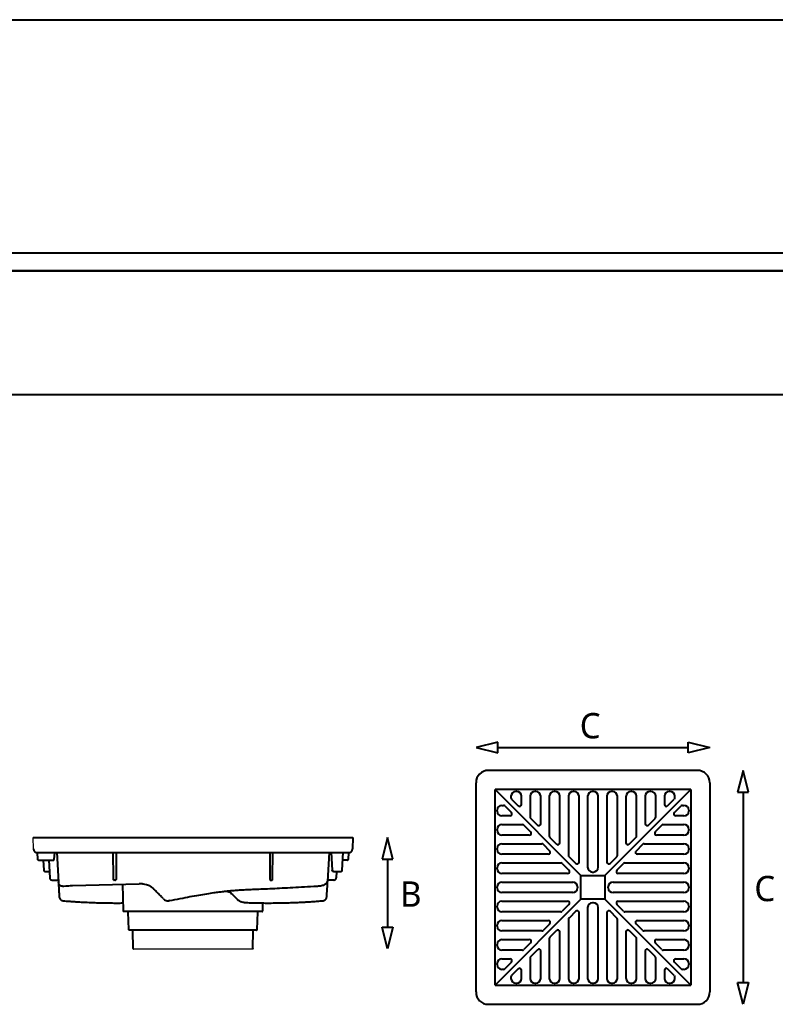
# Model space of a CAD drawing. Header units: millimetres. Extents: x 3083 to 7283, y 1609 to 4579.
# Drawn here: x 5235 to 5833, y 3800 to 4579 of the extents above; entities that cross this region are included whole.
import ezdxf

# ---------------------------------------------------------------- set-up
doc = ezdxf.new("R2010")
doc.units = ezdxf.units.MM
doc.styles.add('微軟正黑體-20', font='Microsoft JhengHei.ttf', dxfattribs={"height": 20})

msp = doc.modelspace()

# ---------------------------------------------------------------- linework, layer by layer
for p, q in [((3083.28, 4578.92), (7283.28, 4578.92)), ((3270.32, 4380.1), (7096.25, 4380.1)), ((7096.25, 4380.1), (3270.32, 4380.1)), ((5920.54, 4282.13, -163.19), (4128, 4282.13, -163.19)), ((5613.64, 4007.41, -163.19), (5596.48, 4003.16, -163.19)), ((5613.64, 3998.91, -163.19), (5613.64, 4007.41, -163.19)), ((5764.36, 4007.41, -163.19), (5781.53, 4003.16, -163.19)), ((5764.36, 3998.91, -163.19), (5764.36, 4007.41, -163.19)), ((5596.48, 4003.16, -163.19), (5613.64, 3998.91, -163.19)), ((5613.64, 4003.16, -163.19), (5764.36, 4003.16, -163.19)), ((5781.53, 4003.16, -163.19), (5764.36, 3998.91, -163.19)), ((5807.77, 3984.96, -163.19), (5803.52, 3967.8, -163.19)), ((5812.02, 3967.8, -163.19), (5807.77, 3984.96, -163.19)), ((5611.58, 3969.86, -163.19), (5679.56, 3901.88, -163.19)), ((5628.69, 3968.3, -163.19), (5627.93, 3968.3, -163.19)), ((5643.86, 3968.3, -163.19), (5643.11, 3968.3, -163.19)), ((5659.04, 3968.3, -163.19), (5658.28, 3968.3, -163.19)), ((5674.21, 3968.3, -163.19), (5673.45, 3968.3, -163.19)), ((5689.38, 3968.3, -163.19), (5688.62, 3968.3, -163.19)), ((5698.44, 3901.88, -163.19), (5766.42, 3969.86, -163.19)), ((5704.55, 3968.3, -163.19), (5703.8, 3968.3, -163.19)), ((5719.73, 3968.3, -163.19), (5718.97, 3968.3, -163.19)), ((5734.9, 3968.3, -163.19), (5734.14, 3968.3, -163.19)), ((5750.07, 3968.3, -163.19), (5749.31, 3968.3, -163.19)), ((5803.52, 3967.8, -163.19), (5812.02, 3967.8, -163.19)), ((5807.77, 3967.8, -163.19), (5807.77, 3817.08, -163.19)), ((5624.14, 3964.51, -163.19), (5624.14, 3963.3, -163.19)), ((5624.58, 3962.22, -163.19), (5629.89, 3956.91, -163.19)), ((5632.48, 3957.99, -163.19), (5632.48, 3964.51, -163.19)), ((5639.31, 3964.51, -163.19), (5639.31, 3948.12, -163.19)), ((5647.66, 3942.81, -163.19), (5647.66, 3964.51, -163.19)), ((5654.48, 3964.51, -163.19), (5654.48, 3932.95, -163.19)), ((5662.83, 3927.64, -163.19), (5662.83, 3964.51, -163.19)), ((5669.66, 3964.51, -163.19), (5669.66, 3917.78, -163.19)), ((5678, 3912.47, -163.19), (5678, 3964.51, -163.19)), ((5684.83, 3964.51, -163.19), (5684.83, 3908.37, -163.19)), ((5693.17, 3908.37, -163.19), (5693.17, 3964.51, -163.19)), ((5700, 3964.51, -163.19), (5700, 3912.47, -163.19)), ((5708.35, 3917.78, -163.19), (5708.35, 3964.51, -163.19)), ((5715.17, 3964.51, -163.19), (5715.17, 3927.64, -163.19)), ((5723.52, 3932.95, -163.19), (5723.52, 3964.51, -163.19)), ((5730.35, 3964.51, -163.19), (5730.35, 3942.81, -163.19)), ((5738.69, 3948.12, -163.19), (5738.69, 3964.51, -163.19)), ((5745.52, 3964.51, -163.19), (5745.52, 3957.99, -163.19)), ((5748.11, 3956.91, -163.19), (5753.42, 3962.22, -163.19)), ((5753.86, 3963.3, -163.19), (5753.86, 3964.51, -163.19)), ((5613.14, 3952.75, -163.19), (5613.14, 3953.51, -163.19)), ((5616.93, 3957.3, -163.19), (5618.15, 3957.3, -163.19)), ((5619.22, 3956.86, -163.19), (5624.53, 3951.55, -163.19)), ((5753.47, 3951.55, -163.19), (5758.78, 3956.86, -163.19)), ((5759.86, 3957.3, -163.19), (5761.07, 3957.3, -163.19)), ((5764.86, 3953.51, -163.19), (5764.86, 3952.75, -163.19)), ((5623.46, 3948.96, -163.19), (5616.93, 3948.96, -163.19)), ((5616.93, 3942.13, -163.19), (5633.32, 3942.13, -163.19)), ((5639.76, 3947.05, -163.19), (5645.07, 3941.74, -163.19)), ((5732.94, 3941.74, -163.19), (5738.25, 3947.05, -163.19)), ((5744.68, 3942.13, -163.19), (5761.07, 3942.13, -163.19)), ((5761.07, 3948.96, -163.19), (5754.55, 3948.96, -163.19)), ((5613.14, 3937.58, -163.19), (5613.14, 3938.34, -163.19)), ((5634.39, 3941.69, -163.19), (5639.7, 3936.38, -163.19)), ((5738.3, 3936.38, -163.19), (5743.61, 3941.69, -163.19)), ((5764.86, 3938.34, -163.19), (5764.86, 3937.58, -163.19)), ((5526.49, 3931.83, -163.19), (5522.24, 3914.66, -163.19)), ((5530.74, 3914.66, -163.19), (5526.49, 3931.83, -163.19)), ((5638.63, 3933.79, -163.19), (5616.93, 3933.79, -163.19)), ((5616.93, 3926.96, -163.19), (5648.49, 3926.96, -163.19)), ((5649.56, 3926.51, -163.19), (5654.88, 3921.2, -163.19)), ((5654.93, 3931.88, -163.19), (5660.24, 3926.57, -163.19)), ((5717.76, 3926.57, -163.19), (5723.08, 3931.88, -163.19)), ((5723.13, 3921.2, -163.19), (5728.44, 3926.51, -163.19)), ((5729.51, 3926.96, -163.19), (5761.07, 3926.96, -163.19)), ((5761.07, 3933.79, -163.19), (5739.37, 3933.79, -163.19)), ((5613.14, 3922.41, -163.19), (5613.14, 3923.17, -163.19)), ((5653.8, 3918.61, -163.19), (5616.93, 3918.61, -163.19)), ((5761.07, 3918.61, -163.19), (5724.2, 3918.61, -163.19)), ((5764.86, 3923.17, -163.19), (5764.86, 3922.41, -163.19)), ((5522.24, 3914.66, -163.19), (5530.74, 3914.66, -163.19)), ((5526.49, 3914.66, -163.19), (5526.49, 3860.88, -163.19)), ((5616.93, 3911.79, -163.19), (5663.66, 3911.79, -163.19)), ((5664.74, 3911.34, -163.19), (5670.05, 3906.03, -163.19)), ((5670.1, 3916.71, -163.19), (5675.41, 3911.4, -163.19)), ((5702.59, 3911.4, -163.19), (5707.9, 3916.71, -163.19)), ((5707.96, 3906.03, -163.19), (5713.27, 3911.34, -163.19)), ((5714.34, 3911.79, -163.19), (5761.07, 3911.79, -163.19)), ((5613.14, 3907.23, -163.19), (5613.14, 3907.99, -163.19)), ((5668.97, 3903.44, -163.19), (5616.93, 3903.44, -163.19)), ((5688.62, 3904.58, -163.19), (5689.38, 3904.58, -163.19)), ((5761.07, 3903.44, -163.19), (5709.03, 3903.44, -163.19)), ((5764.86, 3907.99, -163.19), (5764.86, 3907.23, -163.19)), ((5616.93, 3896.61, -163.19), (5673.07, 3896.61, -163.19)), ((5679.56, 3901.88, -163.19), (5698.44, 3901.88, -163.19)), ((5679.56, 3883, -163.19), (5679.56, 3901.88, -163.19)), ((5698.44, 3901.88, -163.19), (5698.44, 3883, -163.19)), ((5704.93, 3896.61, -163.19), (5761.07, 3896.61, -163.19)), ((5613.14, 3892.06, -163.19), (5613.14, 3892.82, -163.19)), ((5673.07, 3888.27, -163.19), (5616.93, 3888.27, -163.19)), ((5676.86, 3892.82, -163.19), (5676.86, 3892.06, -163.19)), ((5701.14, 3892.06, -163.19), (5701.14, 3892.82, -163.19)), ((5761.07, 3888.27, -163.19), (5704.93, 3888.27, -163.19)), ((5764.86, 3892.82, -163.19), (5764.86, 3892.06, -163.19)), ((5611.58, 3815.02, -163.19), (5679.56, 3883, -163.19)), ((5616.93, 3881.44, -163.19), (5668.97, 3881.44, -163.19)), ((5698.44, 3883, -163.19), (5679.56, 3883, -163.19)), ((5689.38, 3880.3, -163.19), (5688.62, 3880.3, -163.19)), ((5698.44, 3883, -163.19), (5766.42, 3815.02, -163.19)), ((5709.03, 3881.44, -163.19), (5761.07, 3881.44, -163.19)), ((5613.14, 3876.89, -163.19), (5613.14, 3877.65, -163.19)), ((5663.66, 3873.1, -163.19), (5616.93, 3873.1, -163.19)), ((5670.05, 3878.85, -163.19), (5664.74, 3873.54, -163.19)), ((5675.41, 3873.49, -163.19), (5670.1, 3868.18, -163.19)), ((5678, 3820.37, -163.19), (5678, 3872.41, -163.19)), ((5684.83, 3876.51, -163.19), (5684.83, 3820.37, -163.19)), ((5693.17, 3820.37, -163.19), (5693.17, 3876.51, -163.19)), ((5700, 3872.41, -163.19), (5700, 3820.37, -163.19)), ((5707.9, 3868.18, -163.19), (5702.59, 3873.49, -163.19)), ((5713.27, 3873.54, -163.19), (5707.96, 3878.85, -163.19)), ((5761.07, 3873.1, -163.19), (5714.34, 3873.1, -163.19)), ((5764.86, 3877.65, -163.19), (5764.86, 3876.89, -163.19)), ((5616.93, 3866.27, -163.19), (5653.8, 3866.27, -163.19)), ((5669.66, 3867.1, -163.19), (5669.66, 3820.37, -163.19)), ((5708.35, 3820.37, -163.19), (5708.35, 3867.1, -163.19)), ((5724.2, 3866.27, -163.19), (5761.07, 3866.27, -163.19)), ((5526.49, 3843.71, -163.19), (5522.24, 3860.88, -163.19)), ((5522.24, 3860.88, -163.19), (5530.74, 3860.88, -163.19)), ((5530.74, 3860.88, -163.19), (5526.49, 3843.71, -163.19)), ((5613.14, 3861.72, -163.19), (5613.14, 3862.48, -163.19)), ((5648.49, 3857.92, -163.19), (5616.93, 3857.92, -163.19)), ((5654.88, 3863.68, -163.19), (5649.56, 3858.37, -163.19)), ((5660.24, 3858.31, -163.19), (5654.93, 3853, -163.19)), ((5662.83, 3820.37, -163.19), (5662.83, 3857.24, -163.19)), ((5715.17, 3857.24, -163.19), (5715.17, 3820.37, -163.19)), ((5723.08, 3853, -163.19), (5717.76, 3858.31, -163.19)), ((5728.44, 3858.37, -163.19), (5723.13, 3863.68, -163.19)), ((5761.07, 3857.92, -163.19), (5729.51, 3857.92, -163.19)), ((5764.86, 3862.48, -163.19), (5764.86, 3861.72, -163.19)), ((5616.93, 3851.1, -163.19), (5638.63, 3851.1, -163.19)), ((5639.7, 3848.51, -163.19), (5634.39, 3843.2, -163.19)), ((5654.48, 3851.93, -163.19), (5654.48, 3820.37, -163.19)), ((5723.52, 3820.37, -163.19), (5723.52, 3851.93, -163.19)), ((5743.61, 3843.2, -163.19), (5738.3, 3848.51, -163.19)), ((5739.37, 3851.1, -163.19), (5761.07, 3851.1, -163.19)), ((5613.14, 3846.54, -163.19), (5613.14, 3847.3, -163.19)), ((5633.32, 3842.75, -163.19), (5616.93, 3842.75, -163.19)), ((5645.07, 3843.14, -163.19), (5639.76, 3837.83, -163.19)), ((5647.66, 3820.37, -163.19), (5647.66, 3842.07, -163.19)), ((5730.35, 3842.07, -163.19), (5730.35, 3820.37, -163.19)), ((5738.25, 3837.83, -163.19), (5732.94, 3843.14, -163.19)), ((5761.07, 3842.75, -163.19), (5744.68, 3842.75, -163.19)), ((5764.86, 3847.3, -163.19), (5764.86, 3846.54, -163.19)), ((5616.93, 3835.92, -163.19), (5623.46, 3835.92, -163.19)), ((5624.53, 3833.33, -163.19), (5619.22, 3828.02, -163.19)), ((5639.31, 3836.76, -163.19), (5639.31, 3820.37, -163.19)), ((5738.69, 3820.37, -163.19), (5738.69, 3836.76, -163.19)), ((5758.78, 3828.02, -163.19), (5753.47, 3833.33, -163.19)), ((5754.55, 3835.92, -163.19), (5761.07, 3835.92, -163.19)), ((5613.14, 3831.37, -163.19), (5613.14, 3832.13, -163.19)), ((5618.15, 3827.58, -163.19), (5616.93, 3827.58, -163.19)), ((5629.89, 3827.97, -163.19), (5624.58, 3822.66, -163.19)), ((5632.48, 3820.37, -163.19), (5632.48, 3826.9, -163.19)), ((5745.52, 3826.9, -163.19), (5745.52, 3820.37, -163.19)), ((5753.42, 3822.66, -163.19), (5748.11, 3827.97, -163.19)), ((5761.07, 3827.58, -163.19), (5759.86, 3827.58, -163.19)), ((5764.86, 3832.13, -163.19), (5764.86, 3831.37, -163.19)), ((5624.14, 3821.59, -163.19), (5624.14, 3820.37, -163.19)), ((5753.86, 3820.37, -163.19), (5753.86, 3821.59, -163.19)), ((5627.93, 3816.58, -163.19), (5628.69, 3816.58, -163.19)), ((5643.11, 3816.58, -163.19), (5643.86, 3816.58, -163.19)), ((5658.28, 3816.58, -163.19), (5659.04, 3816.58, -163.19)), ((5673.45, 3816.58, -163.19), (5674.21, 3816.58, -163.19)), ((5688.62, 3816.58, -163.19), (5689.38, 3816.58, -163.19)), ((5703.8, 3816.58, -163.19), (5704.55, 3816.58, -163.19)), ((5718.97, 3816.58, -163.19), (5719.73, 3816.58, -163.19)), ((5734.14, 3816.58, -163.19), (5734.9, 3816.58, -163.19)), ((5749.31, 3816.58, -163.19), (5750.07, 3816.58, -163.19)), ((5807.77, 3799.92, -163.19), (5803.52, 3817.08, -163.19)), ((5803.52, 3817.08, -163.19), (5812.02, 3817.08, -163.19)), ((5812.02, 3817.08, -163.19), (5807.77, 3799.92, -163.19))]:
    msp.add_line(p, q)
at = {"color": 4}
msp.add_line((7110.46, 4394.31), (3256.11, 4394.31), dxfattribs=at)
at = {"linetype": 'Continuous'}
for p, q in [((5771.73, 3984.96, -163.19), (5606.28, 3984.96, -163.19)), ((5596.48, 3809.71, -163.19), (5596.48, 3975.17, -163.19)), ((5781.53, 3975.17, -163.19), (5781.53, 3809.71, -163.19)), ((5611.58, 3815.02, -163.19), (5611.58, 3969.86, -163.19)), ((5766.42, 3969.86, -163.19), (5611.58, 3969.86, -163.19)), ((5766.42, 3969.86, -163.19), (5766.42, 3815.02, -163.19)), ((5611.58, 3815.02, -163.19), (5766.42, 3815.02, -163.19)), ((5606.28, 3799.92, -163.19), (5771.73, 3799.92, -163.19))]:
    msp.add_line(p, q, dxfattribs=at)
at = {"linetype": 'Continuous', "lineweight": 18}
for p, q in [((5246.23, 3922.83, -163.19), (5245.99, 3931.83, -163.19)), ((5325.39, 3843.71, -163.19), (5419.67, 3843.71, -163.19))]:
    msp.add_line(p, q, dxfattribs=at)
at = {"linetype": 'Continuous', "lineweight": 25}
for p, q in [((5258.13, 3931.83, -163.19), (5486.92, 3931.83, -163.19)), ((5499.06, 3931.83, -163.19), (5498.82, 3922.83, -163.19)), ((5248.2, 3920.13, -163.19), (5249.2, 3919.94, -163.19)), ((5249.78, 3914.4, -163.19), (5249.49, 3919.94, -163.19)), ((5258.36, 3919.94, -163.19), (5486.69, 3919.94, -163.19)), ((5262.8, 3919.94, -163.19), (5262.51, 3914.4, -163.19)), ((5264.81, 3919.94, -163.19), (5266.04, 3896.53, -163.19)), ((5309.61, 3900.05, -163.19), (5309.44, 3919.94, -163.19)), ((5311.8, 3919.94, -163.19), (5311.63, 3900.05, -163.19)), ((5433.25, 3919.94, -163.19), (5433.42, 3900.05, -163.19)), ((5435.44, 3900.05, -163.19), (5435.61, 3919.94, -163.19)), ((5480.24, 3919.94, -163.19), (5479.04, 3897.13, -163.19)), ((5481.94, 3919.94, -163.19), (5482.67, 3906.02, -163.19)), ((5490.65, 3906.02, -163.19), (5491.37, 3919.94, -163.19)), ((5495.55, 3919.94, -163.19), (5495.26, 3914.4, -163.19)), ((5495.85, 3919.94, -163.19), (5496.42, 3920, -163.19)), ((5496.42, 3920, -163.19), (5496.88, 3920.13, -163.19)), ((5253.99, 3913.93, -163.19), (5254.4, 3906.02, -163.19)), ((5258.44, 3913.93, -163.19), (5259.17, 3900.03, -163.19)), ((5255.39, 3905.08, -163.19), (5255.06, 3905.15, -163.19)), ((5482.82, 3906.02, -163.19), (5482.67, 3906.02, -163.19)), ((5483.66, 3905.08, -163.19), (5483.31, 3905.16, -163.19)), ((5486.14, 3905.08, -163.19), (5485.88, 3900.03, -163.19)), ((5489.66, 3905.08, -163.19), (5489.98, 3905.15, -163.19)), ((5489.99, 3905.14, -163.19), (5490.02, 3905.16, -163.19)), ((5261.15, 3898.15, -163.19), (5265.95, 3898.15, -163.19)), ((5266.25, 3895.65, -163.19), (5266.04, 3896.53, -163.19)), ((5277.22, 3893.85, -163.19), (5329.91, 3895.23, -163.19)), ((5309.64, 3898.54, -163.19), (5309.63, 3898.64, -163.19)), ((5309.66, 3898.47, -163.19), (5309.64, 3898.54, -163.19)), ((5311.12, 3898.19, -163.19), (5310.12, 3898.19, -163.19)), ((5311.6, 3898.54, -163.19), (5311.58, 3898.46, -163.19)), ((5311.61, 3898.64, -163.19), (5311.6, 3898.54, -163.19)), ((5433.43, 3898.64, -163.19), (5433.44, 3898.54, -163.19)), ((5433.44, 3898.54, -163.19), (5433.47, 3898.46, -163.19)), ((5433.93, 3898.19, -163.19), (5434.93, 3898.19, -163.19)), ((5435.39, 3898.47, -163.19), (5435.41, 3898.54, -163.19)), ((5435.41, 3898.54, -163.19), (5435.42, 3898.64, -163.19)), ((5483.9, 3898.15, -163.19), (5479.1, 3898.15, -163.19)), ((5316.78, 3894.89, -163.19), (5317.39, 3873.87, -163.19)), ((5353.11, 3881.82, -163.19), (5354, 3881.97, -163.19)), ((5353.11, 3881.86, -163.19), (5354.01, 3881.94, -163.19)), ((5354.01, 3881.94, -163.19), (5353.27, 3881.85, -163.19)), ((5427.66, 3873.87, -163.19), (5427.88, 3880.08, -163.19)), ((5321.8, 3859.01, -163.19), (5321.31, 3872.91, -163.19)), ((5423.25, 3859.01, -163.19), (5423.74, 3872.91, -163.19)), ((5325.07, 3844.16, -163.19), (5324.83, 3858.04, -163.19)), ((5419.98, 3844.16, -163.19), (5420.22, 3858.04, -163.19))]:
    msp.add_line(p, q, dxfattribs=at)
at = {"linetype": 'Continuous'}
for centre, start, end in [((5606.28, 3975.17, -163.19), 90, 180), ((5771.73, 3975.17, -163.19), 0, 90), ((5606.28, 3809.71, -163.19), 180, 270), ((5771.73, 3809.71, -163.19), 270, 0)]:
    msp.add_arc(centre, 9.8, start, end, dxfattribs=at)
for centre, radius, start, end in [((5627.93, 3964.51, -163.19), 3.79, 90, 180), ((5628.69, 3964.51, -163.19), 3.79, 0, 90), ((5643.11, 3964.51, -163.19), 3.79, 90, 180), ((5643.86, 3964.51, -163.19), 3.79, 0, 90), ((5658.28, 3964.51, -163.19), 3.79, 90, 180), ((5659.04, 3964.51, -163.19), 3.79, 0, 90), ((5673.45, 3964.51, -163.19), 3.79, 90, 180), ((5674.21, 3964.51, -163.19), 3.79, 0, 90), ((5688.62, 3964.51, -163.19), 3.79, 90, 180), ((5689.38, 3964.51, -163.19), 3.79, 0, 90), ((5703.8, 3964.51, -163.19), 3.79, 90, 180), ((5704.55, 3964.51, -163.19), 3.79, 360, 90), ((5718.97, 3964.51, -163.19), 3.79, 90, 180), ((5719.73, 3964.51, -163.19), 3.79, 0, 90), ((5734.14, 3964.51, -163.19), 3.79, 90, 180), ((5734.9, 3964.51, -163.19), 3.79, 0, 90), ((5749.31, 3964.51, -163.19), 3.79, 90, 180), ((5750.07, 3964.51, -163.19), 3.79, 0, 90), ((5625.66, 3963.3, -163.19), 1.52, 180, 225), ((5630.97, 3957.99, -163.19), 1.52, 225, 0), ((5747.04, 3957.99, -163.19), 1.52, 180, 315), ((5752.35, 3963.3, -163.19), 1.52, 315, 0), ((5616.93, 3953.51, -163.19), 3.79, 90, 180), ((5616.93, 3952.75, -163.19), 3.79, 180, 270), ((5618.15, 3955.79, -163.19), 1.52, 45, 90), ((5623.46, 3950.48, -163.19), 1.52, 270, 45), ((5754.55, 3950.48, -163.19), 1.52, 135, 270), ((5759.86, 3955.79, -163.19), 1.52, 90, 135), ((5761.07, 3953.51, -163.19), 3.79, 0, 90), ((5761.07, 3952.75, -163.19), 3.79, 270, 0), ((5616.93, 3938.34, -163.19), 3.79, 90, 180), ((5633.32, 3940.61, -163.19), 1.52, 45, 90), ((5640.83, 3948.12, -163.19), 1.52, 180, 225), ((5646.14, 3942.81, -163.19), 1.52, 225, 360), ((5731.86, 3942.81, -163.19), 1.52, 180, 315), ((5737.17, 3948.12, -163.19), 1.52, 315, 360), ((5744.68, 3940.61, -163.19), 1.52, 90, 135), ((5761.07, 3938.34, -163.19), 3.79, 0, 90), ((5616.93, 3937.58, -163.19), 3.79, 180, 270), ((5638.63, 3935.3, -163.19), 1.52, 270, 45), ((5739.37, 3935.3, -163.19), 1.52, 135, 270), ((5761.07, 3937.58, -163.19), 3.79, 270, 0), ((5616.93, 3923.17, -163.19), 3.79, 90, 180), ((5648.49, 3925.44, -163.19), 1.52, 45, 90), ((5656, 3932.95, -163.19), 1.52, 180, 225), ((5661.31, 3927.64, -163.19), 1.52, 225, 0), ((5716.69, 3927.64, -163.19), 1.52, 180, 315), ((5722, 3932.95, -163.19), 1.52, 315, 0), ((5729.51, 3925.44, -163.19), 1.52, 90, 135), ((5761.07, 3923.17, -163.19), 3.79, 0, 90), ((5616.93, 3922.41, -163.19), 3.79, 180, 270), ((5653.8, 3920.13, -163.19), 1.52, 270, 45), ((5724.2, 3920.13, -163.19), 1.52, 135, 270), ((5761.07, 3922.41, -163.19), 3.79, 270, 0), ((5616.93, 3907.99, -163.19), 3.79, 90, 180), ((5663.66, 3910.27, -163.19), 1.52, 45, 90), ((5671.17, 3917.78, -163.19), 1.52, 180, 225), ((5676.48, 3912.47, -163.19), 1.52, 225, 0), ((5701.52, 3912.47, -163.19), 1.52, 180, 315), ((5706.83, 3917.78, -163.19), 1.52, 315, 0), ((5714.34, 3910.27, -163.19), 1.52, 90, 135), ((5761.07, 3907.99, -163.19), 3.79, 0, 90), ((5616.93, 3907.23, -163.19), 3.79, 180, 270), ((5668.97, 3904.96, -163.19), 1.52, 270, 45), ((5688.62, 3908.37, -163.19), 3.79, 180, 270), ((5689.38, 3908.37, -163.19), 3.79, 270, 0), ((5709.03, 3904.96, -163.19), 1.52, 135, 270), ((5761.07, 3907.23, -163.19), 3.79, 270, 0), ((5616.93, 3892.82, -163.19), 3.79, 90, 180), ((5673.07, 3892.82, -163.19), 3.79, 0, 90), ((5704.93, 3892.82, -163.19), 3.79, 90, 180), ((5761.07, 3892.82, -163.19), 3.79, 0, 90), ((5616.93, 3892.06, -163.19), 3.79, 180, 270), ((5673.07, 3892.06, -163.19), 3.79, 270, 0), ((5704.93, 3892.06, -163.19), 3.79, 180, 270), ((5761.07, 3892.06, -163.19), 3.79, 270, 0), ((5616.93, 3877.65, -163.19), 3.79, 90, 180), ((5668.97, 3879.92, -163.19), 1.52, 315, 90), ((5688.62, 3876.51, -163.19), 3.79, 90, 180), ((5689.38, 3876.51, -163.19), 3.79, 0, 90), ((5709.03, 3879.92, -163.19), 1.52, 90, 225), ((5761.07, 3877.65, -163.19), 3.79, 0, 90), ((5616.93, 3876.89, -163.19), 3.79, 180, 270), ((5663.66, 3874.61, -163.19), 1.52, 270, 315), ((5676.48, 3872.41, -163.19), 1.52, 0, 135), ((5701.52, 3872.41, -163.19), 1.52, 45, 180), ((5714.34, 3874.61, -163.19), 1.52, 225, 270), ((5761.07, 3876.89, -163.19), 3.79, 270, 0), ((5616.93, 3862.48, -163.19), 3.79, 90, 180), ((5653.8, 3864.75, -163.19), 1.52, 315, 90), ((5671.17, 3867.1, -163.19), 1.52, 135, 180), ((5706.83, 3867.1, -163.19), 1.52, 360, 45), ((5724.2, 3864.75, -163.19), 1.52, 90, 225), ((5761.07, 3862.48, -163.19), 3.79, 0, 90), ((5616.93, 3861.72, -163.19), 3.79, 180, 270), ((5648.49, 3859.44, -163.19), 1.52, 270, 315), ((5661.31, 3857.24, -163.19), 1.52, 360, 135), ((5716.69, 3857.24, -163.19), 1.52, 45, 180), ((5729.51, 3859.44, -163.19), 1.52, 225, 270), ((5761.07, 3861.72, -163.19), 3.79, 270, 360), ((5616.93, 3847.3, -163.19), 3.79, 90, 180), ((5638.63, 3849.58, -163.19), 1.52, 315, 90), ((5656, 3851.93, -163.19), 1.52, 135, 180), ((5722, 3851.93, -163.19), 1.52, 360, 45), ((5739.37, 3849.58, -163.19), 1.52, 90, 225), ((5761.07, 3847.3, -163.19), 3.79, 0, 90), ((5616.93, 3846.54, -163.19), 3.79, 180, 270), ((5633.32, 3844.27, -163.19), 1.52, 270, 315), ((5646.14, 3842.07, -163.19), 1.52, 360, 135), ((5731.86, 3842.07, -163.19), 1.52, 45, 180), ((5744.68, 3844.27, -163.19), 1.52, 225, 270), ((5761.07, 3846.54, -163.19), 3.79, 270, 0), ((5616.93, 3832.13, -163.19), 3.79, 90, 180), ((5623.46, 3834.41, -163.19), 1.52, 315, 90), ((5640.83, 3836.76, -163.19), 1.52, 135, 180), ((5737.17, 3836.76, -163.19), 1.52, 0, 45), ((5754.55, 3834.41, -163.19), 1.52, 90, 225), ((5761.07, 3832.13, -163.19), 3.79, 0, 90), ((5616.93, 3831.37, -163.19), 3.79, 180, 270), ((5618.15, 3829.1, -163.19), 1.52, 270, 315), ((5630.97, 3826.9, -163.19), 1.52, 0, 135), ((5747.04, 3826.9, -163.19), 1.52, 45, 180), ((5759.86, 3829.1, -163.19), 1.52, 225, 270), ((5761.07, 3831.37, -163.19), 3.79, 270, 0), ((5625.66, 3821.59, -163.19), 1.52, 135, 180), ((5627.93, 3820.37, -163.19), 3.79, 180, 270), ((5628.69, 3820.37, -163.19), 3.79, 270, 0), ((5643.11, 3820.37, -163.19), 3.79, 180, 270), ((5643.86, 3820.37, -163.19), 3.79, 270, 0), ((5658.28, 3820.37, -163.19), 3.79, 180, 270), ((5659.04, 3820.37, -163.19), 3.79, 270, 0), ((5673.45, 3820.37, -163.19), 3.79, 180, 270), ((5674.21, 3820.37, -163.19), 3.79, 270, 0), ((5688.62, 3820.37, -163.19), 3.79, 180, 270), ((5689.38, 3820.37, -163.19), 3.79, 270, 0), ((5703.8, 3820.37, -163.19), 3.79, 180, 270), ((5704.55, 3820.37, -163.19), 3.79, 270, 0), ((5718.97, 3820.37, -163.19), 3.79, 180, 270), ((5719.73, 3820.37, -163.19), 3.79, 270, 0), ((5734.14, 3820.37, -163.19), 3.79, 180, 270), ((5734.9, 3820.37, -163.19), 3.79, 270, 0), ((5749.31, 3820.37, -163.19), 3.79, 180, 270), ((5750.07, 3820.37, -163.19), 3.79, 270, 0), ((5752.35, 3821.59, -163.19), 1.52, 360, 45)]:
    msp.add_arc(centre, radius, start, end)
at = {"linetype": 'Continuous', "lineweight": 25}
for points, knots in [([(5245.99, 3931.83, -163.19), (5245.99, 3931.83, -163.19), (5246.07, 3931.83, -163.19), (5246.38, 3931.83, -163.19), (5246.61, 3931.83, -163.19), (5247.21, 3931.83, -163.19), (5247.6, 3931.83, -163.19), (5248.48, 3931.83, -163.19), (5248.98, 3931.83, -163.19), (5249.82, 3931.83, -163.19), (5250.12, 3931.83, -163.19), (5250.73, 3931.83, -163.19), (5251.05, 3931.83, -163.19), (5251.71, 3931.83, -163.19), (5252.05, 3931.83, -163.19), (5252.75, 3931.83, -163.19), (5253.11, 3931.83, -163.19), (5254.22, 3931.83, -163.19), (5254.97, 3931.83, -163.19), (5256.14, 3931.83, -163.19), (5256.53, 3931.83, -163.19), (5257.32, 3931.83, -163.19), (5257.72, 3931.83, -163.19), (5258.13, 3931.83, -163.19)], [0, 0, 0, 0, 0.125, 0.125, 0.25, 0.25, 0.375, 0.375, 0.5, 0.5, 0.5625, 0.5625, 0.625, 0.625, 0.6875, 0.6875, 0.75, 0.75, 0.875, 0.875, 0.9375, 0.9375, 1, 1, 1, 1]), ([(5486.93, 3931.83, -163.19), (5487.72, 3931.83, -163.19), (5488.52, 3931.83, -163.19), (5490.09, 3931.83, -163.19), (5490.85, 3931.83, -163.19), (5491.96, 3931.83, -163.19), (5492.32, 3931.83, -163.19), (5493.02, 3931.83, -163.19), (5493.36, 3931.83, -163.19), (5494.02, 3931.83, -163.19), (5494.34, 3931.83, -163.19), (5494.96, 3931.83, -163.19), (5495.25, 3931.83, -163.19), (5496.1, 3931.83, -163.19), (5496.59, 3931.83, -163.19), (5497.46, 3931.83, -163.19), (5497.83, 3931.83, -163.19), (5498.44, 3931.83, -163.19), (5498.67, 3931.83, -163.19), (5498.9, 3931.83, -163.19), (5498.96, 3931.83, -163.19), (5499.04, 3931.83, -163.19), (5499.06, 3931.83, -163.19), (5499.06, 3931.83, -163.19)], [0, 0, 0, 0, 0.125, 0.125, 0.25, 0.25, 0.3125, 0.3125, 0.375, 0.375, 0.4375, 0.4375, 0.5, 0.5, 0.625, 0.625, 0.75, 0.75, 0.875, 0.875, 0.9375, 0.9375, 1, 1, 1, 1]), ([(5246.23, 3922.83, -163.19), (5246.46, 3922.54, -163.19), (5246.44, 3921.98, -163.19), (5246.78, 3921.17, -163.19), (5247.37, 3920.49, -163.19), (5247.94, 3920.23, -163.19), (5248.21, 3920.13, -163.19)], [0, 0, 0, 0, 0.242632, 0.495898, 0.751552, 1, 1, 1, 1]), ([(5249.2, 3919.94, -163.19), (5249.17, 3919.94, -163.19), (5250.19, 3919.94, -163.19), (5253.57, 3919.94, -163.19), (5255.96, 3919.94, -163.19), (5258.36, 3919.94, -163.19)], [0, 0, 0, 0, 0.5, 0.5, 1, 1, 1, 1]), ([(5486.69, 3919.94, -163.19), (5489.09, 3919.94, -163.19), (5491.48, 3919.94, -163.19), (5494.86, 3919.94, -163.19), (5495.88, 3919.94, -163.19), (5495.85, 3919.94, -163.19)], [0, 0, 0, 0, 0.5, 0.5, 1, 1, 1, 1]), ([(5496.88, 3920.13, -163.19), (5497.14, 3920.25, -163.19), (5497.68, 3920.5, -163.19), (5498.27, 3921.17, -163.19), (5498.61, 3921.98, -163.19), (5498.59, 3922.54, -163.19), (5498.82, 3922.83, -163.19)], [0.0143652, 0.0143652, 0.0143652, 0.0143652, 0.2484527, 0.5041145, 0.7573826, 1, 1, 1, 1]), ([(5250.28, 3913.93, -163.19), (5250.22, 3913.93, -163.19), (5250.16, 3913.94, -163.19), (5250.04, 3913.99, -163.19), (5249.99, 3914.02, -163.19), (5249.89, 3914.11, -163.19), (5249.85, 3914.17, -163.19), (5249.8, 3914.29, -163.19), (5249.79, 3914.35, -163.19), (5249.78, 3914.4, -163.19)], [0, 0, 0, 0, 0.25, 0.25, 0.5, 0.5, 0.75, 0.75, 1, 1, 1, 1]), ([(5250.28, 3913.93, -163.19), (5250.27, 3913.93, -163.19), (5250.43, 3913.93, -163.19), (5251.02, 3913.93, -163.19), (5251.45, 3913.93, -163.19), (5252.54, 3913.93, -163.19), (5253.19, 3913.93, -163.19), (5254.61, 3913.93, -163.19), (5255.38, 3913.93, -163.19), (5256.92, 3913.93, -163.19), (5257.68, 3913.93, -163.19), (5259.1, 3913.93, -163.19), (5259.75, 3913.93, -163.19), (5260.84, 3913.93, -163.19), (5261.28, 3913.93, -163.19), (5261.86, 3913.93, -163.19), (5262.02, 3913.93, -163.19), (5262.02, 3913.93, -163.19)], [0, 0, 0, 0, 0.125, 0.125, 0.25, 0.25, 0.375, 0.375, 0.5, 0.5, 0.625, 0.625, 0.75, 0.75, 0.875, 0.875, 1, 1, 1, 1]), ([(5262.02, 3913.93, -163.19), (5262.07, 3913.93, -163.19), (5262.13, 3913.94, -163.19), (5262.25, 3913.99, -163.19), (5262.31, 3914.02, -163.19), (5262.4, 3914.11, -163.19), (5262.44, 3914.17, -163.19), (5262.49, 3914.29, -163.19), (5262.51, 3914.35, -163.19), (5262.51, 3914.4, -163.19)], [0, 0, 0, 0, 0.25, 0.25, 0.5, 0.5, 0.75, 0.75, 1, 1, 1, 1]), ([(5494.77, 3913.93, -163.19), (5494.68, 3913.93, -163.19), (5494.51, 3913.93, -163.19), (5493.13, 3913.93, -163.19), (5491.87, 3913.93, -163.19), (5491.09, 3913.93, -163.19), (5491.06, 3913.93, -163.19)], [0, 0, 0, 0, 0.329106, 0.658191, 0.98731, 1, 1, 1, 1]), ([(5494.77, 3913.93, -163.19), (5494.83, 3913.93, -163.19), (5494.89, 3913.94, -163.19), (5495.01, 3913.99, -163.19), (5495.06, 3914.02, -163.19), (5495.16, 3914.11, -163.19), (5495.2, 3914.17, -163.19), (5495.25, 3914.29, -163.19), (5495.26, 3914.35, -163.19), (5495.26, 3914.4, -163.19)], [0, 0, 0, 0, 0.25, 0.25, 0.5, 0.5, 0.75, 0.75, 1, 1, 1, 1]), ([(5254.48, 3906.02, -163.19), (5254.48, 3906.02, -163.19), (5254.4, 3906.02, -163.19), (5254.4, 3906.02, -163.19), (5254.4, 3906.02, -163.19)], [0, 0, 0, 0, 0.015832, 1, 1, 1, 1]), ([(5254.48, 3906.02, -163.19), (5254.48, 3905.93, -163.19), (5254.48, 3905.75, -163.19), (5254.59, 3905.49, -163.19), (5254.79, 3905.26, -163.19), (5254.97, 3905.18, -163.19), (5255.06, 3905.14, -163.19)], [0, 0, 0, 0, 0.2434572, 0.4967899, 0.7520326, 1, 1, 1, 1]), ([(5255.39, 3905.08, -163.19), (5255.44, 3905.08, -163.19), (5255.53, 3905.08, -163.19), (5256.22, 3905.08, -163.19), (5257.21, 3905.08, -163.19), (5258.18, 3905.08, -163.19), (5258.73, 3905.08, -163.19), (5258.9, 3905.08, -163.19)], [0, 0, 0, 0, 0.224801, 0.449588, 0.674413, 0.899222, 1, 1, 1, 1]), ([(5482.99, 3905.37, -163.19), (5482.96, 3905.38, -163.19), (5482.84, 3905.47, -163.19), (5482.72, 3905.7, -163.19), (5482.69, 3905.92, -163.19), (5482.67, 3906.02, -163.19)], [0, 0, 0, 0, 0.130605, 0.581098, 1, 1, 1, 1]), ([(5482.75, 3906.02, -163.19), (5482.75, 3905.93, -163.19), (5482.75, 3905.75, -163.19), (5482.86, 3905.49, -163.19), (5483.05, 3905.27, -163.19), (5483.23, 3905.19, -163.19), (5483.31, 3905.15, -163.19)], [0, 0, 0, 0, 0.243618, 0.496859, 0.751958, 1, 1, 1, 1]), ([(5483.66, 3905.08, -163.19), (5483.66, 3905.08, -163.19), (5483.98, 3905.08, -163.19), (5485.1, 3905.08, -163.19), (5485.88, 3905.08, -163.19), (5487.44, 3905.08, -163.19), (5488.22, 3905.08, -163.19), (5489.33, 3905.08, -163.19), (5489.66, 3905.08, -163.19), (5489.66, 3905.08, -163.19)], [0, 0, 0, 0, 0.25, 0.25, 0.5, 0.5, 0.75, 0.75, 1, 1, 1, 1]), ([(5489.98, 3905.14, -163.19), (5490.07, 3905.18, -163.19), (5490.26, 3905.26, -163.19), (5490.45, 3905.48, -163.19), (5490.57, 3905.74, -163.19), (5490.57, 3905.93, -163.19), (5490.57, 3906.02, -163.19)], [0, 0, 0, 0, 0.247923, 0.50321, 0.75658, 1, 1, 1, 1]), ([(5490.32, 3905.36, -163.19), (5490.35, 3905.38, -163.19), (5490.47, 3905.47, -163.19), (5490.59, 3905.7, -163.19), (5490.63, 3905.92, -163.19), (5490.65, 3906.02, -163.19)], [0, 0, 0, 0, 0.1330575, 0.58228, 1, 1, 1, 1]), ([(5259.17, 3900.03, -163.19), (5259.19, 3899.52, -163.19), (5259.42, 3899.04, -163.19), (5260.15, 3898.35, -163.19), (5260.64, 3898.15, -163.19), (5261.15, 3898.15, -163.19)], [0, 0, 0, 0, 0.5, 0.5, 1, 1, 1, 1]), ([(5266.1, 3895.37, -163.19), (5266.11, 3895.16, -163.19), (5266.12, 3894.96, -163.19), (5266.14, 3894.61, -163.19), (5266.15, 3894.46, -163.19), (5266.16, 3894.14, -163.19), (5266.17, 3893.97, -163.19), (5266.19, 3893.63, -163.19), (5266.2, 3893.5, -163.19), (5266.21, 3893.19, -163.19), (5266.22, 3893.02, -163.19), (5266.25, 3892.42, -163.19), (5266.28, 3891.93, -163.19), (5266.34, 3890.82, -163.19), (5266.37, 3890.19, -163.19), (5266.42, 3889.18, -163.19), (5266.44, 3888.83, -163.19), (5266.48, 3888.13, -163.19), (5266.5, 3887.77, -163.19), (5266.55, 3886.68, -163.19), (5266.59, 3885.92, -163.19), (5266.63, 3885.14, -163.19)], [0, 0, 0, 0, 0.125, 0.125, 0.25, 0.25, 0.375, 0.375, 0.4375, 0.4375, 0.5, 0.5, 0.625, 0.625, 0.75, 0.75, 0.8125, 0.8125, 0.875, 0.875, 1, 1, 1, 1]), ([(5269.6, 3893.25, -163.19), (5269.17, 3893.28, -163.19), (5268.5, 3893.33, -163.19), (5267.69, 3893.73, -163.19), (5267.13, 3894.15, -163.19), (5266.68, 3894.68, -163.19), (5266.34, 3895.18, -163.19), (5266.27, 3895.53, -163.19), (5266.25, 3895.65, -163.19)], [0, 0, 0, 0, 0.288504, 0.443452, 0.601577, 0.759703, 0.914651, 1, 1, 1, 1]), ([(5309.63, 3898.64, -163.19), (5309.63, 3898.64, -163.19), (5309.63, 3898.64, -163.19), (5309.63, 3898.65, -163.19), (5309.63, 3898.68, -163.19), (5309.62, 3898.71, -163.19), (5309.62, 3898.76, -163.19), (5309.62, 3898.87, -163.19), (5309.62, 3899.04, -163.19), (5309.62, 3899.26, -163.19), (5309.62, 3899.47, -163.19), (5309.62, 3899.68, -163.19), (5309.61, 3899.86, -163.19), (5309.61, 3899.99, -163.19), (5309.61, 3900.05, -163.19)], [0, 0, 0, 0, 0.049655, 0.099196, 0.148938, 0.199191, 0.250257, 0.375443, 0.500087, 0.624466, 0.749901, 0.834381, 0.917268, 1, 1, 1, 1]), ([(5309.66, 3898.47, -163.19), (5309.68, 3898.43, -163.19), (5309.72, 3898.33, -163.19), (5309.84, 3898.23, -163.19), (5309.98, 3898.18, -163.19), (5310.07, 3898.18, -163.19), (5310.12, 3898.19, -163.19)], [0, 0, 0, 0, 0.2486668, 0.5046979, 0.7580151, 1, 1, 1, 1]), ([(5311.12, 3898.19, -163.19), (5311.17, 3898.18, -163.19), (5311.26, 3898.18, -163.19), (5311.4, 3898.23, -163.19), (5311.52, 3898.33, -163.19), (5311.56, 3898.43, -163.19), (5311.58, 3898.47, -163.19)], [0, 0, 0, 0, 0.2419849, 0.4953021, 0.7513332, 1, 1, 1, 1]), ([(5311.63, 3900.05, -163.19), (5311.63, 3900.01, -163.19), (5311.63, 3899.94, -163.19), (5311.63, 3899.83, -163.19), (5311.62, 3899.72, -163.19), (5311.62, 3899.61, -163.19), (5311.62, 3899.45, -163.19), (5311.62, 3899.26, -163.19), (5311.62, 3899.04, -163.19), (5311.62, 3898.87, -163.19), (5311.62, 3898.75, -163.19), (5311.62, 3898.68, -163.19), (5311.61, 3898.65, -163.19), (5311.61, 3898.64, -163.19), (5311.61, 3898.64, -163.19)], [0, 0, 0, 0, 0.049645, 0.099176, 0.148908, 0.199151, 0.250207, 0.375385, 0.50002, 0.624408, 0.74985, 0.834347, 0.917251, 1, 1, 1, 1]), ([(5341.4, 3891.21, -163.19), (5341.32, 3891.28, -163.19), (5341.17, 3891.42, -163.19), (5340.95, 3891.62, -163.19), (5340.63, 3891.88, -163.19), (5340.22, 3892.2, -163.19), (5339.51, 3892.7, -163.19), (5338.58, 3893.27, -163.19), (5337.23, 3893.93, -163.19), (5335.51, 3894.56, -163.19), (5333.78, 3894.96, -163.19), (5332.49, 3895.13, -163.19), (5331.85, 3895.19, -163.19), (5331.32, 3895.22, -163.19), (5330.68, 3895.24, -163.19), (5330.16, 3895.24, -163.19), (5329.92, 3895.23, -163.19)], [0, 0, 0, 0, 0.025049, 0.049165, 0.072331, 0.122616, 0.174144, 0.280835, 0.385588, 0.533972, 0.72067, 0.81251, 0.846563, 0.874964, 0.941609, 1, 1, 1, 1]), ([(5433.42, 3900.05, -163.19), (5433.42, 3899.67, -163.19), (5433.43, 3899.31, -163.19), (5433.43, 3898.79, -163.19), (5433.43, 3898.64, -163.19), (5433.43, 3898.64, -163.19)], [0, 0, 0, 0, 0.5, 0.5, 1, 1, 1, 1]), ([(5433.46, 3898.47, -163.19), (5433.49, 3898.43, -163.19), (5433.53, 3898.33, -163.19), (5433.65, 3898.23, -163.19), (5433.79, 3898.18, -163.19), (5433.88, 3898.18, -163.19), (5433.93, 3898.19, -163.19)], [0, 0, 0, 0, 0.2486668, 0.5046979, 0.7580151, 1, 1, 1, 1]), ([(5434.93, 3898.19, -163.19), (5434.97, 3898.18, -163.19), (5435.07, 3898.18, -163.19), (5435.21, 3898.23, -163.19), (5435.32, 3898.33, -163.19), (5435.37, 3898.43, -163.19), (5435.39, 3898.47, -163.19)], [0, 0, 0, 0, 0.241985, 0.495302, 0.751333, 1, 1, 1, 1]), ([(5435.42, 3898.64, -163.19), (5435.42, 3898.64, -163.19), (5435.42, 3898.79, -163.19), (5435.43, 3899.31, -163.19), (5435.43, 3899.67, -163.19), (5435.44, 3900.05, -163.19)], [0, 0, 0, 0, 0.5, 0.5, 1, 1, 1, 1]), ([(5468.06, 3893.29, -163.19), (5468.72, 3893.33, -163.19), (5469.99, 3893.4, -163.19), (5472.36, 3893.6, -163.19), (5474.51, 3893.9, -163.19), (5476.35, 3894.5, -163.19), (5477.5, 3895.15, -163.19), (5478.4, 3895.99, -163.19), (5478.68, 3896.7, -163.19), (5478.82, 3897.05, -163.19)], [0, 0, 0, 0, 0.142902, 0.277498, 0.530391, 0.652511, 0.772549, 0.889303, 1, 1, 1, 1]), ([(5479.04, 3897.13, -163.19), (5479.04, 3897.1, -163.19), (5479.04, 3897.08, -163.19), (5478.82, 3897.05, -163.19), (5478.82, 3897.05, -163.19)], [0, 0, 0, 0, 0.980995, 1, 1, 1, 1]), ([(5478.84, 3893.25, -163.19), (5478.88, 3894.09, -163.19), (5478.95, 3895.35, -163.19), (5479.01, 3896.48, -163.19), (5479.03, 3896.86, -163.19), (5479.04, 3897, -163.19)], [0, 0, 0, 0, 0.55748, 0.8336579, 1, 1, 1, 1]), ([(5269.6, 3893.26, -163.19), (5269.61, 3893.36, -163.19), (5270.43, 3893.48, -163.19), (5273.18, 3893.7, -163.19), (5275.11, 3893.79, -163.19), (5277.08, 3893.85, -163.19)], [0, 0, 0, 0, 0.5, 0.5, 1, 1, 1, 1]), ([(5348.9, 3883.69, -163.19), (5348.27, 3884.31, -163.19), (5347.02, 3885.55, -163.19), (5345.15, 3887.42, -163.19), (5343.28, 3889.31, -163.19), (5342.03, 3890.57, -163.19), (5341.41, 3891.21, -163.19)], [0, 0, 0, 0, 0.248884, 0.498548, 0.748936, 1, 1, 1, 1]), ([(5354, 3881.96, -163.19), (5356.8, 3882.53, -163.19), (5362.18, 3883.61, -163.19), (5369.91, 3885.06, -163.19), (5376.95, 3886.34, -163.19), (5383.3, 3887.41, -163.19), (5388.62, 3888.21, -163.19), (5393, 3888.8, -163.19), (5396.52, 3889.23, -163.19), (5399.62, 3889.57, -163.19), (5402.47, 3889.84, -163.19), (5405.68, 3890.12, -163.19), (5409.64, 3890.4, -163.19), (5414.55, 3890.68, -163.19), (5420.18, 3890.94, -163.19), (5426.54, 3891.2, -163.19), (5433.57, 3891.48, -163.19), (5441.25, 3891.85, -163.19), (5449.58, 3892.31, -163.19), (5458.59, 3892.81, -163.19), (5464.83, 3893.13, -163.19), (5468.06, 3893.29, -163.19)], [0, 0, 0, 0, 0.074788, 0.143302, 0.205619, 0.261648, 0.311443, 0.346203, 0.377124, 0.404209, 0.427553, 0.451937, 0.488519, 0.531339, 0.580432, 0.635828, 0.697526, 0.764207, 0.836844, 0.915426, 1, 1, 1, 1]), ([(5399.26, 3889.52, -163.19), (5399.81, 3889.35, -163.19), (5400.92, 3888.99, -163.19), (5402.41, 3888.05, -163.19), (5403.3, 3887.24, -163.19), (5403.74, 3886.83, -163.19)], [0, 0, 0, 0, 0.322617, 0.660395, 1, 1, 1, 1]), ([(5266.63, 3885.14, -163.19), (5266.69, 3884.76, -163.19), (5266.79, 3883.99, -163.19), (5267.31, 3883.14, -163.19), (5267.92, 3882.55, -163.19), (5268.49, 3882.17, -163.19), (5269.14, 3881.91, -163.19), (5269.59, 3881.85, -163.19), (5269.82, 3881.81, -163.19)], [0, 0, 0, 0, 0.230266, 0.469807, 0.596328, 0.728498, 0.864509, 1, 1, 1, 1]), ([(5269.83, 3881.81, -163.19), (5271.29, 3881.7, -163.19), (5274.05, 3881.48, -163.19), (5277.97, 3881.21, -163.19), (5281.24, 3881, -163.19), (5283.95, 3880.85, -163.19), (5286.38, 3880.72, -163.19), (5289.92, 3880.55, -163.19), (5294.71, 3880.35, -163.19), (5300.47, 3880.19, -163.19), (5305.99, 3880.09, -163.19), (5311.08, 3880.05, -163.19), (5314.81, 3880.06, -163.19), (5316.79, 3880.08, -163.19), (5317.17, 3880.08, -163.19)], [0, 0, 0, 0, 0.102237, 0.192675, 0.264761, 0.319333, 0.370048, 0.421709, 0.546343, 0.671452, 0.777606, 0.882171, 0.977578, 1, 1, 1, 1]), ([(5348.89, 3883.69, -163.19), (5349.24, 3883.33, -163.19), (5349.94, 3882.63, -163.19), (5351.25, 3882.02, -163.19), (5352.34, 3881.77, -163.19), (5352.95, 3881.84, -163.19), (5353.11, 3881.86, -163.19)], [0, 0, 0, 0, 0.304549, 0.605082, 0.901227, 1, 1, 1, 1]), ([(5403.74, 3886.83, -163.19), (5403.92, 3886.66, -163.19), (5404.28, 3886.32, -163.19), (5404.8, 3885.8, -163.19), (5405.33, 3885.28, -163.19), (5405.84, 3884.75, -163.19), (5406.36, 3884.22, -163.19), (5406.87, 3883.69, -163.19), (5407.37, 3883.14, -163.19), (5407.71, 3882.78, -163.19), (5407.87, 3882.6, -163.19)], [0, 0, 0, 0, 0.123107, 0.246755, 0.370944, 0.495674, 0.620946, 0.746758, 0.87311, 1, 1, 1, 1]), ([(5413.12, 3880.44, -163.19), (5413.07, 3880.44, -163.19), (5412.45, 3880.39, -163.19), (5411.2, 3880.71, -163.19), (5409.45, 3881.36, -163.19), (5408.39, 3882.19, -163.19), (5407.86, 3882.6, -163.19)], [0, 0, 0, 0, 0.029332, 0.354748, 0.678719, 1, 1, 1, 1]), ([(5413.12, 3880.43, -163.19), (5413.21, 3880.43, -163.19), (5414.85, 3880.36, -163.19), (5417.7, 3880.27, -163.19), (5421.39, 3880.18, -163.19), (5424.4, 3880.12, -163.19), (5427.05, 3880.09, -163.19), (5430.87, 3880.05, -163.19), (5435.92, 3880.06, -163.19), (5441.8, 3880.13, -163.19), (5447.28, 3880.26, -163.19), (5452.2, 3880.42, -163.19), (5455.97, 3880.59, -163.19), (5458.86, 3880.73, -163.19), (5461.22, 3880.85, -163.19), (5464.11, 3881.02, -163.19), (5467.51, 3881.24, -163.19), (5471.29, 3881.5, -163.19), (5473.88, 3881.71, -163.19), (5475.22, 3881.81, -163.19)], [0, 0, 0, 0, 0.004163, 0.074306, 0.130243, 0.172596, 0.211911, 0.251956, 0.348565, 0.445547, 0.52784, 0.608922, 0.682914, 0.712967, 0.752278, 0.801145, 0.859567, 0.927545, 1, 1, 1, 1]), ([(5475.23, 3881.81, -163.19), (5475.53, 3881.86, -163.19), (5476.19, 3881.97, -163.19), (5477.14, 3882.5, -163.19), (5477.9, 3883.34, -163.19), (5478.31, 3884.25, -163.19), (5478.4, 3884.91, -163.19), (5478.41, 3885.11, -163.19), (5478.41, 3885.13, -163.19)], [0, 0, 0, 0, 0.183789, 0.395847, 0.631682, 0.844269, 0.991793, 1, 1, 1, 1]), ([(5478.41, 3885.13, -163.19), (5478.41, 3885.13, -163.19), (5478.41, 3885.16, -163.19), (5478.42, 3885.35, -163.19), (5478.44, 3885.61, -163.19), (5478.44, 3885.73, -163.19)], [0, 0, 0, 0, 0.194126, 0.599214, 1, 1, 1, 1]), ([(5317.89, 3873.39, -163.19), (5317.83, 3873.39, -163.19), (5317.77, 3873.4, -163.19), (5317.65, 3873.44, -163.19), (5317.59, 3873.48, -163.19), (5317.49, 3873.57, -163.19), (5317.46, 3873.63, -163.19), (5317.4, 3873.75, -163.19), (5317.39, 3873.81, -163.19), (5317.39, 3873.87, -163.19)], [0, 0, 0, 0, 0.25, 0.25, 0.5, 0.5, 0.75, 0.75, 1, 1, 1, 1]), ([(5427.17, 3873.39, -163.19), (5427.16, 3873.39, -163.19), (5427.16, 3873.39, -163.19), (5427.15, 3873.39, -163.19), (5427.12, 3873.39, -163.19), (5427.08, 3873.39, -163.19), (5427.03, 3873.39, -163.19), (5426.97, 3873.39, -163.19), (5426.9, 3873.39, -163.19), (5426.82, 3873.39, -163.19), (5426.73, 3873.39, -163.19), (5426.63, 3873.39, -163.19), (5426.52, 3873.39, -163.19), (5426.39, 3873.39, -163.19), (5426.26, 3873.39, -163.19), (5425.99, 3873.39, -163.19), (5425.55, 3873.39, -163.19), (5424.83, 3873.39, -163.19), (5423.99, 3873.39, -163.19), (5422.71, 3873.39, -163.19), (5420.79, 3873.39, -163.19), (5418.03, 3873.39, -163.19), (5414.83, 3873.39, -163.19), (5411.22, 3873.39, -163.19), (5407.25, 3873.39, -163.19), (5402.93, 3873.39, -163.19), (5398.32, 3873.39, -163.19), (5393.47, 3873.39, -163.19), (5388.41, 3873.39, -163.19), (5383.2, 3873.39, -163.19), (5377.89, 3873.39, -163.19), (5372.52, 3873.39, -163.19), (5367.16, 3873.39, -163.19), (5361.85, 3873.39, -163.19), (5356.63, 3873.39, -163.19), (5351.58, 3873.39, -163.19), (5346.73, 3873.39, -163.19), (5342.12, 3873.39, -163.19), (5337.8, 3873.39, -163.19), (5333.83, 3873.39, -163.19), (5330.22, 3873.39, -163.19), (5327.02, 3873.39, -163.19), (5324.26, 3873.39, -163.19), (5322.34, 3873.39, -163.19), (5321.06, 3873.39, -163.19), (5320.22, 3873.39, -163.19), (5319.5, 3873.39, -163.19), (5319, 3873.39, -163.19), (5318.66, 3873.39, -163.19), (5318.43, 3873.39, -163.19), (5318.24, 3873.39, -163.19), (5318.09, 3873.39, -163.19), (5317.98, 3873.39, -163.19), (5317.91, 3873.39, -163.19), (5317.89, 3873.39, -163.19), (5317.89, 3873.39, -163.19)], [0, 0, 0, 0, 0.004472, 0.00894, 0.013406, 0.017871, 0.022336, 0.026801, 0.031267, 0.035735, 0.040207, 0.044683, 0.049163, 0.053649, 0.058142, 0.062642, 0.078356, 0.094008, 0.109636, 0.125278, 0.156533, 0.187895, 0.219253, 0.250512, 0.281767, 0.313129, 0.344487, 0.375747, 0.407001, 0.438364, 0.469722, 0.500981, 0.532235, 0.563598, 0.594956, 0.626215, 0.65747, 0.688832, 0.72019, 0.751449, 0.782704, 0.814066, 0.845424, 0.876683, 0.892322, 0.907948, 0.923602, 0.939319, 0.948029, 0.956714, 0.965382, 0.974038, 0.982688, 0.99134, 1, 1, 1, 1]), ([(5321.31, 3872.91, -163.19), (5321.3, 3872.98, -163.19), (5321.29, 3873.1, -163.19), (5321.21, 3873.19, -163.19), (5321.01, 3873.39, -163.19)], [0, 0, 0, 0, 0.5401858, 0.9422871, 0.9422871, 0.9422871, 0.9422871]), ([(5423.74, 3872.91, -163.19), (5423.75, 3872.98, -163.19), (5423.76, 3873.1, -163.19), (5423.84, 3873.19, -163.19), (5424.04, 3873.39, -163.19)], [0, 0, 0, 0, 0.5401858, 0.9422871, 0.9422871, 0.9422871, 0.9422871]), ([(5427.17, 3873.39, -163.19), (5427.22, 3873.39, -163.19), (5427.28, 3873.4, -163.19), (5427.4, 3873.44, -163.19), (5427.46, 3873.48, -163.19), (5427.56, 3873.57, -163.19), (5427.6, 3873.63, -163.19), (5427.65, 3873.75, -163.19), (5427.66, 3873.81, -163.19), (5427.66, 3873.87, -163.19)], [0, 0, 0, 0, 0.25, 0.25, 0.5, 0.5, 0.75, 0.75, 1, 1, 1, 1]), ([(5322.29, 3858.53, -163.19), (5322.24, 3858.53, -163.19), (5322.17, 3858.54, -163.19), (5322.05, 3858.59, -163.19), (5322, 3858.62, -163.19), (5321.9, 3858.72, -163.19), (5321.86, 3858.77, -163.19), (5321.81, 3858.89, -163.19), (5321.8, 3858.95, -163.19), (5321.8, 3859.01, -163.19)], [0, 0, 0, 0, 0.25, 0.25, 0.5, 0.5, 0.75, 0.75, 1, 1, 1, 1]), ([(5422.76, 3858.53, -163.19), (5422.76, 3858.53, -163.19), (5422.75, 3858.53, -163.19), (5422.74, 3858.53, -163.19), (5422.71, 3858.53, -163.19), (5422.68, 3858.53, -163.19), (5422.64, 3858.53, -163.19), (5422.58, 3858.53, -163.19), (5422.52, 3858.53, -163.19), (5422.44, 3858.53, -163.19), (5422.36, 3858.53, -163.19), (5422.27, 3858.53, -163.19), (5422.16, 3858.53, -163.19), (5422.05, 3858.53, -163.19), (5421.92, 3858.53, -163.19), (5421.53, 3858.53, -163.19), (5420.67, 3858.53, -163.19), (5419.01, 3858.53, -163.19), (5416.9, 3858.53, -163.19), (5414.36, 3858.53, -163.19), (5411.42, 3858.53, -163.19), (5408.1, 3858.53, -163.19), (5404.45, 3858.53, -163.19), (5400.48, 3858.53, -163.19), (5396.24, 3858.53, -163.19), (5391.78, 3858.53, -163.19), (5387.13, 3858.53, -163.19), (5382.34, 3858.53, -163.19), (5377.45, 3858.53, -163.19), (5372.52, 3858.53, -163.19), (5367.6, 3858.53, -163.19), (5362.71, 3858.53, -163.19), (5357.92, 3858.53, -163.19), (5353.27, 3858.53, -163.19), (5348.81, 3858.53, -163.19), (5344.57, 3858.53, -163.19), (5340.6, 3858.53, -163.19), (5336.95, 3858.53, -163.19), (5333.63, 3858.53, -163.19), (5330.69, 3858.53, -163.19), (5328.15, 3858.53, -163.19), (5326.04, 3858.53, -163.19), (5324.38, 3858.53, -163.19), (5323.47, 3858.53, -163.19), (5323, 3858.53, -163.19), (5322.79, 3858.53, -163.19), (5322.62, 3858.53, -163.19), (5322.48, 3858.53, -163.19), (5322.38, 3858.53, -163.19), (5322.31, 3858.53, -163.19), (5322.3, 3858.53, -163.19), (5322.29, 3858.53, -163.19)], [0, 0, 0, 0, 0.004472, 0.00894, 0.013407, 0.017872, 0.022336, 0.026801, 0.031268, 0.035736, 0.040208, 0.044684, 0.049165, 0.053651, 0.058144, 0.062645, 0.094001, 0.125264, 0.156519, 0.187884, 0.219242, 0.250503, 0.281758, 0.313123, 0.344481, 0.375742, 0.406997, 0.438362, 0.469721, 0.500981, 0.532237, 0.563601, 0.59496, 0.62622, 0.657476, 0.68884, 0.720199, 0.751459, 0.782715, 0.814079, 0.845438, 0.876698, 0.907954, 0.939317, 0.948027, 0.956713, 0.965381, 0.974037, 0.982688, 0.99134, 1, 1, 1, 1]), ([(5324.83, 3858.04, -163.19), (5324.83, 3858.1, -163.19), (5324.82, 3858.16, -163.19), (5324.77, 3858.28, -163.19), (5324.73, 3858.34, -163.19), (5324.64, 3858.44, -163.19), (5324.58, 3858.47, -163.19), (5324.46, 3858.52, -163.19), (5324.39, 3858.53, -163.19), (5324.34, 3858.53, -163.19)], [0, 0, 0, 0, 0.25, 0.25, 0.5, 0.5, 0.75, 0.75, 1, 1, 1, 1]), ([(5420.22, 3858.04, -163.19), (5420.23, 3858.12, -163.19), (5420.24, 3858.24, -163.19), (5420.32, 3858.32, -163.19), (5420.51, 3858.53, -163.19)], [0, 0, 0, 0, 0.5770533, 0.9812483, 0.9812483, 0.9812483, 0.9812483]), ([(5422.76, 3858.53, -163.19), (5422.81, 3858.53, -163.19), (5422.88, 3858.54, -163.19), (5423, 3858.59, -163.19), (5423.05, 3858.62, -163.19), (5423.15, 3858.72, -163.19), (5423.19, 3858.77, -163.19), (5423.24, 3858.89, -163.19), (5423.25, 3858.95, -163.19), (5423.25, 3859.01, -163.19)], [0, 0, 0, 0, 0.25, 0.25, 0.5, 0.5, 0.75, 0.75, 1, 1, 1, 1]), ([(5325.07, 3844.16, -163.19), (5325.08, 3844.09, -163.19), (5325.1, 3843.95, -163.19), (5325.23, 3843.79, -163.19), (5325.34, 3843.73, -163.19), (5325.39, 3843.71, -163.19)], [0, 0, 0, 0, 0.356196, 0.740545, 1, 1, 1, 1]), ([(5419.98, 3844.16, -163.19), (5419.97, 3844.1, -163.19), (5419.96, 3844.04, -163.19), (5419.91, 3843.92, -163.19), (5419.88, 3843.86, -163.19), (5419.78, 3843.77, -163.19), (5419.73, 3843.74, -163.19), (5419.67, 3843.71, -163.19)], [0, 0, 0, 0, 0.25, 0.25, 0.5, 0.5, 0.7392762, 0.7392762, 0.7392762, 0.7392762])]:
    msp.add_open_spline(points, degree=3, knots=knots, dxfattribs=at)
for points in [[(5266.04, 3896.53, -163.19), (5266.06, 3896.17, -163.19), (5266.08, 3895.76, -163.19), (5266.1, 3895.37, -163.19)], [(5483.9, 3898.15, -163.19), (5484.13, 3898.15, -163.19), (5484.62, 3898.23, -163.19), (5485.3, 3898.65, -163.19), (5485.76, 3899.32, -163.19), (5485.87, 3899.8, -163.19), (5485.88, 3900.03, -163.19)], [(5269.6, 3893.25, -163.19), (5269.6, 3893.25, -163.19), (5269.6, 3893.25, -163.19), (5269.6, 3893.26, -163.19)], [(5277.08, 3893.85, -163.19), (5277.13, 3893.85, -163.19), (5277.18, 3893.85, -163.19), (5277.22, 3893.85, -163.19)], [(5478.44, 3885.73, -163.19), (5478.58, 3888.22, -163.19), (5478.71, 3890.73, -163.19), (5478.84, 3893.25, -163.19)], [(5317.39, 3873.87, -163.19), (5317.39, 3873.87, -163.19), (5317.39, 3873.87, -163.19), (5317.39, 3873.87, -163.19)], [(5321.8, 3859.01, -163.19), (5321.8, 3859.01, -163.19), (5321.8, 3859.01, -163.19), (5321.8, 3859.01, -163.19)], [(5324.83, 3858.04, -163.19), (5324.83, 3858.04, -163.19), (5324.83, 3858.04, -163.19), (5324.83, 3858.04, -163.19)], [(5325.07, 3844.16, -163.19), (5325.07, 3844.16, -163.19), (5325.07, 3844.16, -163.19), (5325.07, 3844.16, -163.19)]]:
    msp.add_open_spline(points, degree=3, dxfattribs=at)

# ---------------------------------------------------------------- texts
at = {"style": '微軟正黑體-20'}
for s, p in [('C', (5678.58, 4010.36, -163.19)), ('B', (5536.41, 3877.18, -163.19)), ('C', (5816.74, 3881.52, -163.19))]:
    msp.add_text(s, height=20, dxfattribs=at).set_placement(p)

doc.saveas('drawing.dxf')
